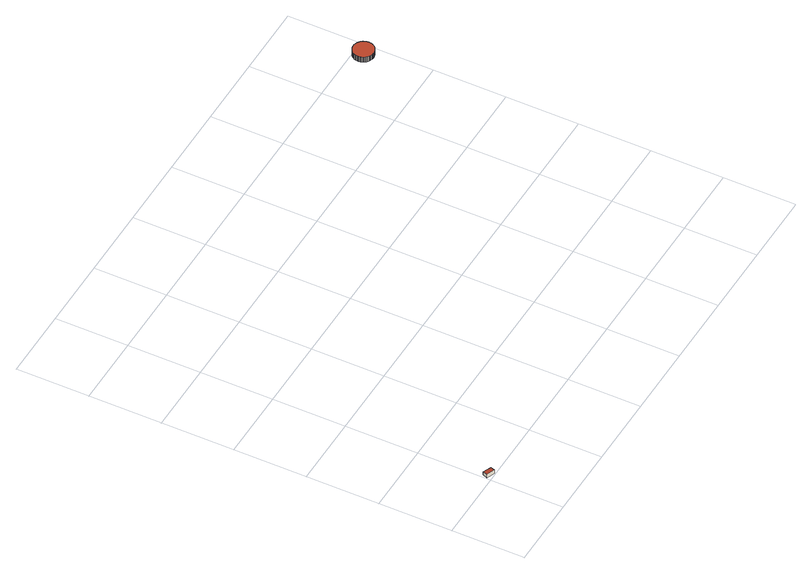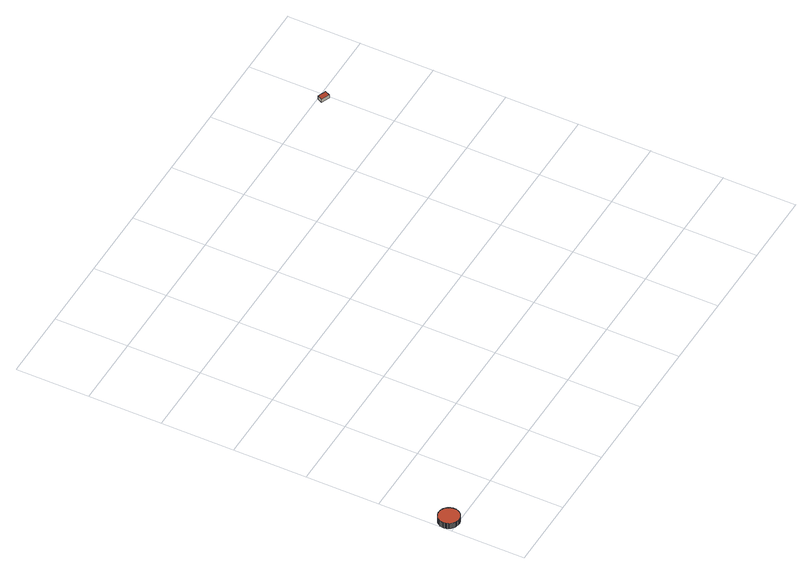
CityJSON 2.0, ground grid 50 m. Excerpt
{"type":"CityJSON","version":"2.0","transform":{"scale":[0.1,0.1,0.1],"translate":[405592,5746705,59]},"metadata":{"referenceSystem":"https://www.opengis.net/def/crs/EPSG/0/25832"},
"CityObjects":{
"building1":{"type":"Building","attributes":{"Gemeindeschluessel":"05515000","Geometrietyp2DReferenz":"3000","function":"31001_2700","roofType":"2100","measuredHeight":2.7},"geometry":[{"type":"Solid","lod":"2","boundaries":[[[[0,1,2,3]],[[4,5,1,0]],[[6,7,5,4]],[[3,2,7,6]],[[4,0,3,6]],[[1,5,7,2]]]],"semantics":{"surfaces":[{"type":"WallSurface"},{"type":"RoofSurface"},{"type":"GroundSurface"}],"values":[[0,0,0,0,1,2]]}}]},
"building2":{"type":"Building","attributes":{"Gemeindeschluessel":"05515000","Geometrietyp2DReferenz":"3000","function":"51003_1201","roofType":"1000","measuredHeight":3.99},"geometry":[{"type":"Solid","lod":"2","boundaries":[[[[8,9,10,11]],[[12,13,9,8]],[[14,15,13,12]],[[16,17,15,14]],[[18,19,17,16]],[[20,21,19,18]],[[22,23,21,20]],[[24,25,23,22]],[[26,27,25,24]],[[28,29,27,26]],[[30,31,29,28]],[[32,33,31,30]],[[34,35,33,32]],[[36,37,35,34]],[[38,39,37,36]],[[40,41,39,38]],[[42,43,41,40]],[[44,45,43,42]],[[46,47,45,44]],[[48,49,47,46]],[[50,51,49,48]],[[52,53,51,50]],[[54,55,53,52]],[[56,57,55,54]],[[58,59,57,56]],[[60,61,59,58]],[[62,63,61,60]],[[64,65,63,62]],[[66,67,65,64]],[[68,69,67,66]],[[70,71,69,68]],[[72,73,71,70]],[[74,75,73,72]],[[76,77,75,74]],[[78,79,77,76]],[[80,81,79,78]],[[82,83,81,80]],[[84,85,83,82]],[[86,87,85,84]],[[88,89,87,86]],[[90,91,89,88]],[[92,93,91,90]],[[94,95,93,92]],[[96,97,95,94]],[[98,99,97,96]],[[100,101,99,98]],[[102,103,101,100]],[[104,105,103,102]],[[106,107,105,104]],[[108,109,107,106]],[[110,111,109,108]],[[112,113,111,110]],[[114,115,113,112]],[[116,117,115,114]],[[118,119,117,116]],[[120,121,119,118]],[[122,123,121,120]],[[124,125,123,122]],[[126,127,125,124]],[[128,129,127,126]],[[130,131,129,128]],[[132,133,131,130]],[[134,135,133,132]],[[136,137,135,134]],[[138,139,137,136]],[[140,141,139,138]],[[142,143,141,140]],[[144,145,143,142]],[[146,147,145,144]],[[148,149,147,146]],[[150,151,149,148]],[[152,153,151,150]],[[154,155,153,152]],[[156,157,155,154]],[[158,159,157,156]],[[160,161,159,158]],[[162,163,161,160]],[[164,165,163,162]],[[166,167,165,164]],[[168,169,167,166]],[[170,171,169,168]],[[172,173,171,170]],[[174,175,173,172]],[[176,177,175,174]],[[178,179,177,176]],[[180,181,179,178]],[[182,183,181,180]],[[184,185,183,182]],[[186,187,185,184]],[[188,189,187,186]],[[190,191,189,188]],[[192,193,191,190]],[[194,195,193,192]],[[196,197,195,194]],[[198,199,197,196]],[[200,201,199,198]],[[202,203,201,200]],[[204,205,203,202]],[[206,207,205,204]],[[208,209,207,206]],[[210,211,209,208]],[[212,213,211,210]],[[214,215,213,212]],[[11,10,215,214]],[[212,210,208,206,204,202,200,198,196,194,192,190,188,186,184,182,180,178,176,174,172,170,168,166,164,162,160,158,156,154,152,150,148,146,144,142,140,138,136,134,132,130,128,126,124,122,120,118,116,114,112,110,108,106,104,102,100,98,96,94,92,90,88,86,84,82,80,78,76,74,72,70,68,66,64,62,60,58,56,54,52,50,48,46,44,42,40,38,36,34,32,30,28,26,24,22,20,18,16,14,12,8,11,214]],[[9,13,15,17,19,21,23,25,27,29,31,33,35,37,39,41,43,45,47,49,51,53,55,57,59,61,63,65,67,69,71,73,75,77,79,81,83,85,87,89,91,93,95,97,99,101,103,105,107,109,111,113,115,117,119,121,123,125,127,129,131,133,135,137,139,141,143,145,147,149,151,153,155,157,159,161,163,165,167,169,171,173,175,177,179,181,183,185,187,189,191,193,195,197,199,201,203,205,207,209,211,213,215,10]]]],"semantics":{"surfaces":[{"type":"WallSurface"},{"type":"RoofSurface"},{"type":"GroundSurface"}],"values":[[0,0,0,0,0,0,0,0,0,0,0,0,0,0,0,0,0,0,0,0,0,0,0,0,0,0,0,0,0,0,0,0,0,0,0,0,0,0,0,0,0,0,0,0,0,0,0,0,0,0,0,0,0,0,0,0,0,0,0,0,0,0,0,0,0,0,0,0,0,0,0,0,0,0,0,0,0,0,0,0,0,0,0,0,0,0,0,0,0,0,0,0,0,0,0,0,0,0,0,0,0,0,0,0,1,2]]}}]}
},
"vertices":[
[60,4,45],[60,4,18],[75,38,18],[75,38,41],[4,28,45],[4,28,18],[18,63,41],[18,63,18],
[2857,2422,49],[2857,2422,9],[2858,2419,9],[2858,2419,49],[2856,2425,49],[2856,2425,9],[2856,2429,49],[2856,2429,9],[2855,2433,49],[2855,2433,9],[2855,2437,49],[2855,2437,9],[2855,2442,49],[2855,2442,9],[2855,2446,49],[2855,2446,9],[2855,2451,49],[2855,2451,9],[2856,2456,49],[2856,2456,9],[2857,2461,49],[2857,2461,9],[2859,2466,49],[2859,2466,9],[2861,2471,49],[2861,2471,9],[2862,2472,49],[2862,2472,9],[2862,2474,49],[2862,2474,9],[2865,2479,49],[2865,2479,9],[2868,2483,49],[2868,2483,9],[2872,2487,49],[2872,2487,9],[2875,2491,49],[2875,2491,9],[2878,2494,49],[2878,2494,9],[2882,2497,49],[2882,2497,9],[2886,2499,49],[2886,2499,9],[2889,2501,49],[2889,2501,9],[2893,2503,49],[2893,2503,9],[2896,2505,49],[2896,2505,9],[2899,2506,49],[2899,2506,9],[2903,2508,49],[2903,2508,9],[2906,2509,49],[2906,2509,9],[2909,2509,49],[2909,2509,9],[2913,2510,49],[2913,2510,9],[2917,2511,49],[2917,2511,9],[2921,2511,49],[2921,2511,9],[2926,2511,49],[2926,2511,9],[2930,2511,49],[2930,2511,9],[2935,2510,49],[2935,2510,9],[2940,2509,49],[2940,2509,9],[2945,2508,49],[2945,2508,9],[2950,2506,49],[2950,2506,9],[2955,2504,49],[2955,2504,9],[2956,2504,49],[2956,2504,9],[2958,2503,49],[2958,2503,9],[2963,2500,49],[2963,2500,9],[2967,2497,49],[2967,2497,9],[2971,2494,49],[2971,2494,9],[2975,2491,49],[2975,2491,9],[2978,2487,49],[2978,2487,9],[2981,2484,49],[2981,2484,9],[2984,2480,49],[2984,2480,9],[2986,2477,49],[2986,2477,9],[2988,2473,49],[2988,2473,9],[2989,2470,49],[2989,2470,9],[2991,2466,49],[2991,2466,9],[2992,2463,49],[2992,2463,9],[2993,2460,49],[2993,2460,9],[2994,2456,49],[2994,2456,9],[2995,2453,49],[2995,2453,9],[2995,2449,49],[2995,2449,9],[2996,2445,49],[2996,2445,9],[2996,2440,49],[2996,2440,9],[2996,2436,49],[2996,2436,9],[2995,2431,49],[2995,2431,9],[2995,2426,49],[2995,2426,9],[2993,2421,49],[2993,2421,9],[2992,2416,49],[2992,2416,9],[2990,2411,49],[2990,2411,9],[2989,2409,49],[2989,2409,9],[2988,2408,49],[2988,2408,9],[2985,2403,49],[2985,2403,9],[2982,2399,49],[2982,2399,9],[2979,2395,49],[2979,2395,9],[2976,2391,49],[2976,2391,9],[2972,2388,49],[2972,2388,9],[2969,2385,49],[2969,2385,9],[2965,2382,49],[2965,2382,9],[2961,2380,49],[2961,2380,9],[2958,2378,49],[2958,2378,9],[2955,2377,49],[2955,2377,9],[2951,2375,49],[2951,2375,9],[2948,2374,49],[2948,2374,9],[2945,2373,49],[2945,2373,9],[2941,2372,49],[2941,2372,9],[2937,2371,49],[2937,2371,9],[2933,2371,49],[2933,2371,9],[2929,2370,49],[2929,2370,9],[2925,2370,49],[2925,2370,9],[2920,2371,49],[2920,2371,9],[2916,2371,49],[2916,2371,9],[2911,2372,49],[2911,2372,9],[2906,2373,49],[2906,2373,9],[2901,2375,49],[2901,2375,9],[2895,2377,49],[2895,2377,9],[2894,2378,49],[2894,2378,9],[2892,2379,49],[2892,2379,9],[2888,2381,49],[2888,2381,9],[2883,2384,49],[2883,2384,9],[2879,2388,49],[2879,2388,9],[2875,2391,49],[2875,2391,9],[2872,2395,49],[2872,2395,9],[2869,2398,49],[2869,2398,9],[2867,2402,49],[2867,2402,9],[2865,2405,49],[2865,2405,9],[2863,2409,49],[2863,2409,9],[2861,2412,49],[2861,2412,9],[2859,2415,49],[2859,2415,9]
]}
